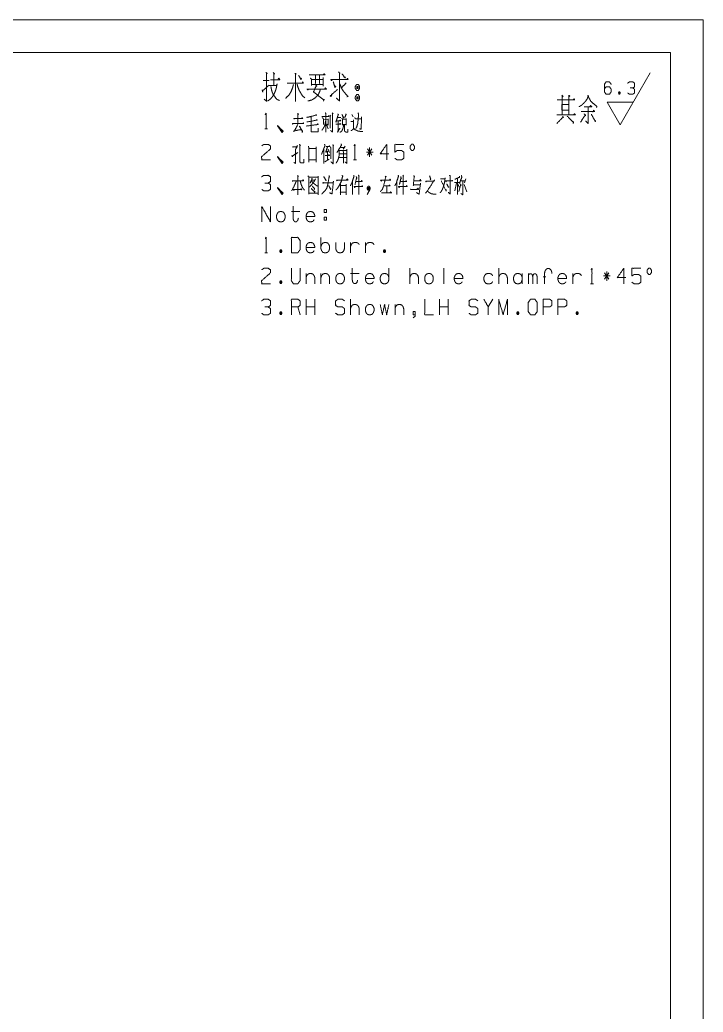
# Model space of a CAD drawing. Header units: millimetres. Extents: x 0 to 420, y 0 to 297.
# Drawn here: x 315 to 420, y 144.5 to 297 of the extents above; entities that cross this region are included whole.
import ezdxf

# ---------------------------------------------------------------- set-up
doc = ezdxf.new("R2010")
doc.units = ezdxf.units.MM
doc.layers.add('101', color=7, linetype='Continuous', true_color=0xffffff)

msp = doc.modelspace()

# ---------------------------------------------------------------- linework, layer by layer
at = {"layer": '101', "color": 133, "linetype": 'Continuous', "lineweight": 18}
for p, q in [((420, 297), (0, 297)), ((420, 0), (420, 297)), ((415, 292), (25, 292)), ((415, 5), (415, 292))]:
    msp.add_line(p, q, dxfattribs=at)
at = {"layer": '101', "color": 43, "linetype": 'Continuous', "lineweight": 18}
for p, q in [((407.25, 280.85), (411.87, 288.85)), ((407.07, 285.94), (407.2, 285.6)), ((405.23, 284.35), (409.27, 284.35)), ((407.25, 280.85), (405.23, 284.35))]:
    msp.add_line(p, q, dxfattribs=at)
at = {"layer": '101', "color": 72, "linetype": 'Continuous', "lineweight": 18}
for p, q in [((352.41, 287.68), (353.31, 287.68)), ((353.31, 286.9), (354.45, 286.9)), ((362.65, 282.35), (362.79, 282.2)), ((362.7, 282.25), (362.7, 280.37)), ((362.99, 282.7), (363.13, 282.55)), ((366.02, 282.47), (366.23, 282.07)), ((361.7, 281.65), (362.37, 281.67)), ((362.05, 281.02), (362.37, 280.25)), ((365.88, 281.4), (366.2, 281.4)), ((352.62, 280.25), (353.05, 280.25)), ((363.02, 277.81), (363.27, 277.73)), ((365.01, 277.58), (364.68, 277.11)), ((361.7, 277.08), (361.7, 274.91)), ((362.26, 276.71), (362.26, 275.43)), ((362.38, 277.13), (362.56, 276.63)), ((364.13, 276.41), (365.23, 276.41)), ((364.24, 277.38), (364.93, 277.38)), ((369.27, 276.68), (368.26, 276.68)), ((369.09, 277.16), (368.44, 276.21)), ((368.44, 277.16), (369.11, 276.21)), ((368.75, 275.96), (368.75, 277.38)), ((361.89, 275.18), (362.54, 275.61)), ((364.1, 275.86), (365.21, 275.86)), ((366.28, 275.48), (366.71, 275.48)), ((357.66, 273.07), (357.83, 272.92)), ((357.74, 272.97), (357.74, 270.1)), ((366.12, 272.12), (366.12, 270.15)), ((372.95, 272.12), (372.95, 270.15)), ((379.66, 272.57), (380.33, 272.57)), ((381.78, 272), (382.54, 272)), ((382.11, 271.95), (381.85, 270.72)), ((382.25, 272.67), (382.25, 270.15)), ((382.29, 271.77), (382.5, 271.3)), ((382.77, 271.72), (382.45, 270.6)), ((382.68, 272.27), (383.46, 272.27)), ((382.7, 271.77), (382.84, 271.55)), ((383.28, 271.67), (383.69, 270.57)), ((383.53, 272.57), (383.35, 271.95)), ((356.72, 267.53), (358.04, 267.53)), ((361.77, 266.68), (362.1, 266.68)), ((361.77, 266.68), (361.77, 266.21)), ((361.27, 261.82), (361.27, 263.57)), ((365.82, 261.2), (365.82, 262.77)), ((368.1, 261.2), (368.1, 262.77)), ((352.62, 261.2), (353.05, 261.2)), ((355.03, 261.65), (355.18, 261.22)), ((370.96, 261.65), (371.12, 261.22)), ((358.99, 258.01), (358.99, 256.43)), ((361.27, 258.01), (361.27, 256.43)), ((365.82, 258.01), (367.15, 258.01)), ((374.93, 256.43), (374.93, 258.81)), ((380.15, 258.83), (380.15, 256.43)), ((388.59, 256.43), (388.59, 258.81)), ((392.19, 256.43), (392.19, 258.01)), ((393.14, 256.43), (393.14, 258.01)), ((399.97, 256.43), (399.97, 258.01)), ((405.51, 258.11), (404.86, 257.16)), ((404.86, 258.11), (405.53, 257.16)), ((405.18, 256.91), (405.18, 258.33)), ((355.03, 256.88), (355.18, 256.46)), ((395.84, 257.48), (395.42, 257.48)), ((402.71, 256.43), (403.13, 256.43)), ((405.69, 257.63), (404.68, 257.63)), ((358.99, 251.67), (358.99, 254.05)), ((360.34, 251.67), (360.34, 254.05)), ((365.82, 251.67), (365.82, 254.05)), ((372.65, 253.25), (372.65, 251.67)), ((379.48, 251.67), (379.48, 254.05)), ((380.83, 251.67), (380.83, 254.05)), ((387.66, 254.05), (386.98, 252.87)), ((355.03, 252.12), (355.18, 251.7)), ((358.06, 251.67), (357.73, 252.87)), ((360.34, 252.87), (358.99, 252.87)), ((380.83, 252.87), (379.48, 252.87)), ((391.45, 252.12), (391.61, 251.7)), ((400.55, 252.12), (400.71, 251.7))]:
    msp.add_line(p, q, dxfattribs=at)
for points, knots in [([(352.81, 288.92), (353.02, 288.7), (352.92, 288.85), (352.92, 284.5), (352.55, 284.8)], [0, 0, 0.058123, 0.092657, 0.910297, 1, 1]), ([(353.92, 288.92), (354.16, 288.7), (354.03, 288.77), (354.03, 286.93)], [0, 0, 0.1415, 0.207222, 1, 1]), ([(357.23, 288.77), (357.47, 288.66), (357.37, 288.7), (357.37, 284.46), (357.37, 287.27), (356.09, 287.27), (358.58, 287.27), (358.45, 287.46), (358.4, 287.27)], [0, 0, 0.022712, 0.032395, 0.397208, 0.639341, 0.748901, 0.963456, 0.983224, 1, 1]), ([(357.84, 288.47), (358.21, 287.83), (358.29, 287.98), (358.11, 288.06)], [0, 0, 0.666004, 0.819293, 1, 1]), ([(359.48, 288.55), (361.89, 288.55), (361.76, 288.73), (361.6, 288.55)], [0, 0, 0.835357, 0.914861, 1, 1]), ([(359.61, 288.06), (359.83, 287.87), (359.83, 286.9), (359.83, 287.08), (361.6, 287.08), (361.6, 286.82), (361.6, 288.13), (361.6, 287.83), (359.75, 287.83), (360.41, 287.83), (360.41, 288.51), (360.41, 287.08), (361.07, 287.08), (361.07, 288.47)], [0, 0, 0.024058, 0.106925, 0.122861, 0.273835, 0.296145, 0.407695, 0.433194, 0.590928, 0.647262, 0.70463, 0.825742, 0.882076, 1, 1]), ([(363.98, 289), (364.19, 288.73), (364.12, 288.88), (364.12, 284.53), (363.61, 284.98)], [0, 0, 0.060999, 0.091684, 0.877914, 1, 1]), ([(364.51, 288.7), (364.99, 288.06), (365.02, 288.17), (364.8, 288.21)], [0, 0, 0.706417, 0.808952, 1, 1]), ([(352.25, 286.22), (352.33, 285.88), (352.28, 286.07), (353.31, 286.97)], [0, 0, 0.181317, 0.283209, 1, 1]), ([(354.53, 287.16), (354.43, 286.63), (354.32, 286.22), (354.19, 285.88), (354.03, 285.51), (353.77, 285.13), (353.5, 284.83), (353.08, 284.53)], [0, 0, 0.172181, 0.309103, 0.425675, 0.556624, 0.704265, 0.83297, 1, 1]), ([(353.53, 287.8), (354.93, 287.8), (354.8, 288.06), (354.67, 287.83)], [0, 0, 0.71678, 0.866792, 1, 1]), ([(353.58, 286.75), (353.63, 286.48), (353.69, 286.18), (353.79, 285.85), (353.95, 285.51), (354.45, 284.8), (354.88, 284.61)], [0, 0, 0.101605, 0.217186, 0.351415, 0.492965, 0.824034, 1, 1]), ([(357.05, 287.08), (356.91, 286.56), (356.68, 285.96), (356.41, 285.51), (355.83, 284.95)], [0, 0, 0.214892, 0.47114, 0.678415, 1, 1]), ([(357.6, 287.12), (357.71, 286.71), (357.92, 286.18), (358.19, 285.7), (358.48, 285.25), (358.8, 285.02)], [0, 0, 0.172226, 0.401183, 0.625583, 0.842426, 1, 1]), ([(360.46, 286.97), (360.65, 286.82), (360.57, 286.9), (360.12, 285.92), (361.71, 284.68), (361.76, 284.8), (361.65, 284.5)], [0, 0, 0.061498, 0.089673, 0.366508, 0.885941, 0.917994, 1, 1]), ([(363, 287.8), (362.87, 287.65), (362.79, 287.83), (365.44, 287.83), (365.36, 288.02), (365.26, 287.83)], [0, 0, 0.057624, 0.116249, 0.879372, 0.937997, 1, 1]), ([(363.16, 287.46), (363.43, 286.6), (363.56, 286.71), (363.37, 286.9)], [0, 0, 0.673388, 0.803122, 1, 1]), ([(365.15, 287.31), (364.43, 286.56), (364.17, 287.12), (364.43, 286.48), (364.67, 286.11), (364.94, 285.77), (365.39, 285.25), (365.44, 285.25), (365.26, 285.17)], [0, 0, 0.248762, 0.397965, 0.56362, 0.670266, 0.773238, 0.939259, 0.951976, 1, 1]), ([(367, 287.08), (366.76, 287.08), (366.55, 286.78), (366.55, 286.45), (366.76, 286.15), (367, 286.15), (367.21, 286.45), (367.21, 286.78), (367, 287.08)], [0, 0, 0.091014, 0.231141, 0.359873, 0.5, 0.591014, 0.731141, 0.859873, 1, 1]), ([(367, 286.45), (367, 286.78), (366.76, 286.78)], [0, 0, 0.585821, 1, 1]), ([(366.76, 286.45), (367, 286.45), (366.76, 286.78), (366.76, 286.45)], [0, 0, 0.24116, 0.6589, 1, 1]), ([(359.4, 286.37), (359.27, 286.22), (359.14, 286.37), (362.11, 286.37), (361.95, 286.56), (361.81, 286.3)], [0, 0, 0.051198, 0.102403, 0.861895, 0.924783, 1, 1]), ([(361.15, 286.26), (361.07, 285.96), (360.83, 285.47), (360.33, 284.98), (359.85, 284.68), (359.27, 284.53)], [0, 0, 0.114099, 0.313647, 0.571363, 0.7786, 1, 1]), ([(362.95, 285.55), (362.82, 285.21), (362.68, 285.32), (363.82, 286.3)], [0, 0, 0.178045, 0.263426, 1, 1]), ([(367.21, 285.17), (367, 285.51), (366.76, 285.51), (366.55, 285.17), (366.55, 284.87), (366.76, 284.53), (367, 284.53), (367.21, 284.87), (367.21, 285.17)], [0, 0, 0.149199, 0.238514, 0.387714, 0.5, 0.649199, 0.738514, 0.887714, 1, 1]), ([(398.29, 285.41), (398.48, 285.26), (398.32, 285.11), (398.32, 285.41), (398.32, 282.41), (398.32, 284.7), (397.55, 284.7), (400.28, 284.7), (399.35, 284.7), (399.35, 285.37), (399.35, 282.41), (399.35, 283.99), (398.29, 283.99), (398.29, 283.12), (399.35, 283.12), (399.35, 282.41), (397.5, 282.41), (400.36, 282.41), (400.23, 282.6), (400.09, 282.41)], [0, 0, 0.009716, 0.018617, 0.030832, 0.152985, 0.246127, 0.277434, 0.388625, 0.426408, 0.453893, 0.574519, 0.63865, 0.681832, 0.716951, 0.760133, 0.789145, 0.864712, 0.9813, 0.99065, 1, 1]), ([(399.38, 285.19), (399.51, 285.3), (399.35, 285.41)], [0, 0, 0.471592, 1, 1]), ([(402.26, 285.41), (402.42, 285.26), (402.34, 285.3), (402.18, 284.85), (401.92, 284.47), (401.6, 284.14), (401.31, 283.87), (400.94, 283.65)], [0, 0, 0.086309, 0.121023, 0.309424, 0.490708, 0.673797, 0.828673, 1, 1]), ([(367, 285.17), (366.76, 285.17), (367, 284.87), (367, 285.17)], [0, 0, 0.258827, 0.674606, 1, 1]), ([(366.76, 285.17), (366.76, 284.87), (367, 284.87)], [0, 0, 0.556971, 1, 1]), ([(400.04, 284.7), (400.17, 284.89), (400.25, 284.7)], [0, 0, 0.529935, 1, 1]), ([(401.71, 283.65), (402.9, 283.65), (402.71, 283.84), (402.58, 283.65)], [0, 0, 0.70741, 0.863852, 1, 1]), ([(402.32, 285.19), (402.53, 284.89), (402.71, 284.51), (403.09, 284.17), (403.54, 283.8), (403.67, 283.69), (403.7, 283.69), (403.59, 283.54)], [0, 0, 0.162714, 0.348027, 0.570228, 0.829897, 0.90691, 0.918647, 1, 1]), ([(352.7, 282.42), (352.84, 282.62), (352.84, 280.25)], [0, 0, 0.093484, 1, 1]), ([(357.71, 282.65), (357.83, 282.47), (357.74, 282.55), (357.74, 281.07), (356.88, 281.07), (358.63, 281.07), (358.54, 281.17), (358.43, 281.05)], [0, 0, 0.045422, 0.069988, 0.382592, 0.566139, 0.936981, 0.965261, 1, 1]), ([(360.5, 282.47), (360.59, 282.3), (360.53, 282.35), (359.1, 282), (359.75, 282.15), (359.75, 279.95), (359.79, 279.8), (359.88, 279.77), (360.83, 279.77), (360.83, 280.35)], [0, 0, 0.030685, 0.04209, 0.27277, 0.377786, 0.722123, 0.746241, 0.760619, 0.910004, 1, 1]), ([(361.57, 282.12), (361.52, 282), (361.43, 282.15), (362.51, 282.15), (362.44, 282.3), (362.38, 282.15)], [0, 0, 0.079268, 0.18091, 0.81033, 0.907127, 1, 1]), ([(361.94, 282.72), (362.01, 282.6), (362.01, 279.75)], [0, 0, 0.047969, 1, 1]), ([(363.06, 282.6), (363.06, 279.75), (362.74, 280)], [0, 0, 0.875677, 1, 1]), ([(363.85, 282.55), (363.99, 282.37), (363.92, 282.45), (363.55, 281.25), (363.8, 282), (364.33, 282)], [0, 0, 0.077467, 0.112954, 0.545466, 0.817405, 1, 1]), ([(364.5, 282.47), (364.73, 281.9), (364.79, 281.97), (364.64, 282.15)], [0, 0, 0.661495, 0.759638, 1, 1]), ([(365.09, 282.57), (365.17, 282.42), (365.14, 282.5), (364.93, 281.97)], [0, 0, 0.211476, 0.312185, 1, 1]), ([(366.92, 282.72), (367.06, 282.57), (367.03, 282.22), (366.99, 281.75), (366.92, 281.07), (366.78, 280.57), (366.62, 280.3)], [0, 0, 0.080831, 0.21877, 0.40554, 0.671679, 0.87543, 1, 1]), ([(398.42, 282.19), (398.53, 282), (398.5, 282.07), (397.5, 281.06)], [0, 0, 0.124997, 0.171162, 1, 1]), ([(399.11, 282.19), (400.09, 281.21), (400.09, 281.4), (400.04, 281.06)], [0, 0, 0.723279, 0.821335, 1, 1]), ([(401.71, 282.56), (401.95, 282.3), (401.89, 282.41), (401.15, 281.25)], [0, 0, 0.190875, 0.257788, 1, 1]), ([(401.23, 282.9), (403.32, 282.9), (403.19, 283.12), (403.06, 282.82)], [0, 0, 0.780465, 0.877778, 1, 1]), ([(402.32, 283.65), (402.32, 281.06), (401.95, 281.47)], [0, 0, 0.823407, 1, 1]), ([(402.82, 282.49), (403.43, 281.4), (403.46, 281.55), (403.4, 281.32)], [0, 0, 0.764782, 0.858208, 1, 1]), ([(354.71, 280.52), (355.31, 279.9), (355.17, 279.9), (354.57, 280.75), (355.31, 279.67), (355.47, 279.9), (354.57, 280.75)], [0, 0, 0.178022, 0.207052, 0.420793, 0.68903, 0.745607, 1, 1]), ([(357, 281.05), (356.93, 280.97), (356.88, 281.07)], [0, 0, 0.476598, 1, 1]), ([(357.71, 280.92), (357.16, 279.9), (357, 279.9), (358.26, 280.15), (357.97, 280.67), (358.42, 279.85), (358.43, 280), (358.4, 279.67)], [0, 0, 0.252056, 0.286556, 0.564054, 0.693377, 0.896343, 0.929101, 1, 1]), ([(357.23, 281.85), (357.14, 281.75), (357.09, 281.85), (358.47, 281.85), (358.38, 281.97), (358.31, 281.85)], [0, 0, 0.069432, 0.128318, 0.84562, 0.925278, 1, 1]), ([(359.01, 280.67), (360.85, 280.92), (360.78, 281.05), (360.67, 280.92)], [0, 0, 0.857805, 0.924206, 1, 1]), ([(359.12, 281.3), (360.69, 281.6), (360.59, 281.67), (360.46, 281.55)], [0, 0, 0.839678, 0.907796, 1, 1]), ([(361.98, 281.42), (361.91, 281.05), (361.87, 280.82), (361.8, 280.62), (361.62, 280.32), (361.54, 280.2), (361.4, 280.02)], [0, 0, 0.246555, 0.393708, 0.530766, 0.755736, 0.854645, 1, 1]), ([(361.57, 281.87), (361.68, 281.72), (361.68, 280.9)], [0, 0, 0.182116, 1, 1]), ([(362.37, 281.8), (362.37, 280.82), (362.21, 280.97)], [0, 0, 0.81682, 1, 1]), ([(363.58, 280.97), (364.33, 280.97), (364.22, 281.07), (364.13, 280.95)], [0, 0, 0.712987, 0.852992, 1, 1]), ([(363.67, 281.5), (364.31, 281.5), (364.22, 281.62), (364.15, 281.5)], [0, 0, 0.681995, 0.846082, 1, 1]), ([(363.9, 281.47), (363.9, 279.95), (363.81, 279.72), (364.17, 280.35)], [0, 0, 0.613738, 0.711025, 1, 1]), ([(364.71, 280.85), (364.71, 280.57), (364.64, 280.3), (364.54, 280.02), (364.41, 279.85), (364.18, 279.72)], [0, 0, 0.206833, 0.420383, 0.64206, 0.803268, 1, 1]), ([(364.47, 281.9), (364.56, 281.75), (364.56, 280.8), (364.56, 280.92), (365.14, 280.92), (365.14, 280.8), (365.14, 281.85), (365.14, 281.72), (364.54, 281.72)], [0, 0, 0.046632, 0.301097, 0.334578, 0.490815, 0.524296, 0.805543, 0.839024, 1, 1]), ([(364.91, 280.85), (364.91, 279.9), (364.98, 279.8), (365.12, 279.75), (365.39, 279.75), (365.39, 280.22)], [0, 0, 0.484069, 0.546464, 0.622879, 0.757971, 1, 1]), ([(366.27, 281.62), (366.27, 280.37), (366.25, 280.22), (366.11, 280.1), (365.91, 279.95)], [0, 0, 0.681074, 0.763374, 0.866199, 1, 1]), ([(366.46, 281.97), (366.57, 281.8), (367.49, 281.8)], [0, 0, 0.182104, 1, 1]), ([(367.5, 282.07), (367.45, 280.2), (367.19, 280.25)], [0, 0, 0.874253, 1, 1]), ([(366.32, 280.35), (366.44, 280.15), (366.62, 280.07), (366.81, 279.97), (366.99, 279.9), (367.19, 279.87), (367.43, 279.85), (367.68, 279.85)], [0, 0, 0.153693, 0.2792, 0.422102, 0.54759, 0.675713, 0.838282, 1, 1]), ([(352.17, 277.63), (352.48, 277.86), (353.17, 277.86), (353.51, 277.63), (353.51, 277.16), (352.15, 275.96), (352.17, 275.48), (353.51, 275.48)], [0, 0, 0.069694, 0.192979, 0.265274, 0.350225, 0.674742, 0.759752, 1, 1]), ([(357.67, 277.71), (357.34, 277.01), (357.34, 274.96), (357.09, 275.08)], [0, 0, 0.250155, 0.910671, 1, 1]), ([(357.96, 277.88), (358.13, 277.68), (358.04, 277.73), (358.04, 275.21), (358.06, 275.08), (358.22, 275.01), (358.63, 275.01), (358.63, 275.58)], [0, 0, 0.063898, 0.088201, 0.692694, 0.722921, 0.765025, 0.862344, 1, 1]), ([(359.35, 277.58), (359.42, 277.26), (359.42, 275.13), (359.42, 275.46), (360.51, 275.46), (360.51, 275.13), (360.51, 277.48), (360.51, 277.23), (359.44, 277.23)], [0, 0, 0.042197, 0.311813, 0.353049, 0.492084, 0.53332, 0.831483, 0.863204, 1, 1]), ([(361.36, 276.31), (361.91, 277.73), (361.82, 277.88), (361.8, 277.91)], [0, 0, 0.88177, 0.982329, 1, 1]), ([(362.03, 277.53), (362.63, 277.53), (362.56, 277.66), (362.47, 277.53)], [0, 0, 0.669446, 0.829439, 1, 1]), ([(363.14, 277.73), (363.14, 274.88), (362.81, 275.18)], [0, 0, 0.863551, 1, 1]), ([(364.38, 277.93), (364.43, 277.73), (363.72, 276.61)], [0, 0, 0.134747, 1, 1]), ([(366.35, 277.66), (366.5, 277.86), (366.5, 275.48)], [0, 0, 0.093484, 1, 1]), ([(371.72, 276.43), (370.38, 276.43), (371.38, 277.86), (371.38, 275.48)], [0, 0, 0.24587, 0.565296, 1, 1]), ([(372.64, 275.71), (372.97, 275.48), (373.66, 275.48), (374, 275.71), (374, 276.66), (373.66, 276.91), (372.97, 276.91), (372.64, 276.68), (372.64, 277.86), (374, 277.86)], [0, 0, 0.062227, 0.168344, 0.230571, 0.376817, 0.441265, 0.547381, 0.609608, 0.790491, 1, 1]), ([(375.2, 276.91), (375.43, 276.91), (375.64, 277.23), (375.64, 277.56), (375.43, 277.88), (375.2, 277.88), (374.97, 277.56), (374.97, 277.23), (375.2, 276.91)], [0, 0, 0.085679, 0.230395, 0.351584, 0.4963, 0.581979, 0.730395, 0.851584, 1, 1]), ([(356.77, 276.13), (356.91, 275.93), (356.84, 276.03), (357.71, 276.61)], [0, 0, 0.174079, 0.261125, 1, 1]), ([(357.02, 277.53), (356.98, 277.43), (356.9, 277.48), (357.64, 277.48)], [0, 0, 0.111643, 0.218513, 1, 1]), ([(361.94, 276.13), (362.61, 276.13), (362.51, 276.28), (362.44, 276.13)], [0, 0, 0.657711, 0.837607, 1, 1]), ([(362.28, 277.48), (362.01, 276.66), (362.47, 276.86)], [0, 0, 0.633571, 1, 1]), ([(362.7, 277.43), (362.81, 277.33), (362.81, 275.66)], [0, 0, 0.080053, 1, 1]), ([(363.95, 277.08), (364.08, 276.91), (364.08, 276.41), (364.06, 276.18), (364.04, 276.03), (363.99, 275.81), (363.92, 275.58), (363.83, 275.36), (363.74, 275.21), (363.6, 274.98)], [0, 0, 0.095696, 0.318949, 0.41972, 0.487154, 0.59038, 0.695685, 0.803615, 0.881348, 1, 1]), ([(364.1, 276.91), (365.26, 276.91), (365.26, 277.11), (365.26, 274.91), (364.98, 275.18)], [0, 0, 0.294503, 0.344998, 0.900418, 1, 1]), ([(364.63, 276.88), (364.71, 276.91), (364.71, 274.98)], [0, 0, 0.045543, 1, 1]), ([(354.71, 275.76), (355.31, 275.13), (355.17, 275.13), (354.57, 275.98), (355.31, 274.91), (355.47, 275.13), (354.57, 275.98)], [0, 0, 0.178022, 0.207052, 0.420793, 0.68903, 0.745607, 1, 1]), ([(353.17, 271.92), (353.51, 272.15), (353.51, 272.87), (353.17, 273.1), (352.48, 273.1), (352.15, 272.87)], [0, 0, 0.153871, 0.429848, 0.583719, 0.846116, 1, 1]), ([(359.26, 273.02), (359.4, 272.9), (359.4, 270.2), (359.4, 270.37), (360.85, 270.37), (360.85, 270.12), (360.85, 272.97), (360.85, 272.8), (359.4, 272.8)], [0, 0, 0.02043, 0.312721, 0.331666, 0.488565, 0.515628, 0.824156, 0.843101, 1, 1]), ([(362.46, 273.02), (362.65, 272.95), (362.54, 272.97), (362.38, 272), (362.28, 271.52), (362.19, 271.2), (361.96, 270.8), (361.64, 270.5), (361.4, 270.22)], [0, 0, 0.06133, 0.093399, 0.384193, 0.527458, 0.626601, 0.762388, 0.8911, 1, 1]), ([(364.47, 273.07), (364.66, 272.97), (364.59, 272.97), (364.43, 272.25), (364.04, 271.45), (363.81, 271.1), (363.57, 270.85)], [0, 0, 0.081232, 0.107497, 0.383269, 0.713748, 0.869308, 1, 1]), ([(366.32, 273.15), (366.35, 272.97), (366.11, 272.2), (366.02, 271.9), (365.91, 271.72), (365.79, 271.5)], [0, 0, 0.101081, 0.561699, 0.738767, 0.854618, 1, 1]), ([(367.01, 273.15), (367.15, 272.97), (367.08, 273.05), (367.08, 270.15)], [0, 0, 0.069694, 0.101621, 1, 1]), ([(373.15, 273.15), (373.18, 272.97), (372.94, 272.2), (372.85, 271.9), (372.74, 271.72), (372.62, 271.5)], [0, 0, 0.101085, 0.561701, 0.738768, 0.854618, 1, 1]), ([(373.84, 273.15), (373.98, 272.97), (373.91, 273.05), (373.91, 270.15)], [0, 0, 0.069694, 0.101621, 1, 1]), ([(375.51, 273.05), (375.67, 272.92), (375.6, 272.95), (375.46, 271.52), (375.48, 271.65), (376.54, 271.65), (376.56, 271.9), (376.36, 270.2), (375.94, 270.45)], [0, 0, 0.037814, 0.051837, 0.319492, 0.343088, 0.541302, 0.588148, 0.907967, 1, 1]), ([(377.97, 273.02), (378.13, 272.5), (378.14, 272.55), (378.07, 272.42)], [0, 0, 0.736157, 0.807291, 1, 1]), ([(381, 273.12), (381.14, 273.02), (381.14, 270.22), (380.84, 270.47)], [0, 0, 0.05148, 0.883811, 1, 1]), ([(382.84, 273.07), (382.93, 272.82), (382.54, 271.87)], [0, 0, 0.205287, 1, 1]), ([(352.17, 270.95), (352.48, 270.72), (353.17, 270.72), (353.51, 270.95), (353.51, 271.67), (353.17, 271.92), (352.66, 271.92)], [0, 0, 0.124124, 0.343691, 0.472446, 0.703377, 0.836727, 1, 1]), ([(357.5, 272.25), (357.39, 272.02), (357.3, 271.8), (357.21, 271.6), (357.09, 271.32), (356.98, 271.15), (356.9, 270.92), (356.75, 270.77)], [0, 0, 0.149553, 0.294899, 0.426375, 0.607687, 0.730715, 0.876051, 1, 1]), ([(356.91, 272.15), (356.88, 272.27), (358.59, 272.27), (358.54, 272.45), (358.43, 272.27)], [0, 0, 0.058201, 0.826377, 0.908312, 1, 1]), ([(358.04, 272.27), (358.13, 272.07), (358.19, 271.8), (358.29, 271.55), (358.4, 271.27), (358.56, 271.05), (358.73, 270.82)], [0, 0, 0.134403, 0.306573, 0.473518, 0.654694, 0.8241, 1, 1]), ([(359.86, 272.35), (360.32, 272.35), (360.44, 272.57), (360.25, 272.2), (360, 271.87), (359.79, 271.6), (359.51, 271.32)], [0, 0, 0.200765, 0.312945, 0.497485, 0.675935, 0.827664, 1, 1]), ([(359.86, 272.67), (359.98, 272.55), (359.93, 272.6), (359.6, 271.9)], [0, 0, 0.171578, 0.242683, 1, 1]), ([(359.83, 272.22), (360.04, 271.95), (360.34, 271.72), (360.59, 271.52), (360.82, 271.42)], [0, 0, 0.268931, 0.559597, 0.805957, 1, 1]), ([(361.7, 272), (361.61, 271.87), (361.52, 271.97), (363.14, 271.97), (363.2, 272.2), (362.97, 270.25), (362.56, 270.42)], [0, 0, 0.033645, 0.062979, 0.420376, 0.471181, 0.902728, 1, 1]), ([(361.7, 272.92), (362.05, 272.32), (362.07, 272.42), (362.03, 272.25)], [0, 0, 0.713168, 0.81717, 1, 1]), ([(362.46, 271.52), (362.77, 270.97), (362.79, 271.07), (362.7, 270.92)], [0, 0, 0.697416, 0.80889, 1, 1]), ([(363.83, 272.37), (363.76, 272.25), (363.65, 272.37), (365.42, 272.37), (365.3, 272.57), (365.17, 272.37)], [0, 0, 0.056424, 0.120821, 0.815213, 0.907611, 1, 1]), ([(364.25, 271.72), (364.25, 270.12), (364.25, 270.5), (365.12, 270.5), (365.12, 270.12), (365.12, 271.72), (365.12, 271.52), (364.22, 271.52)], [0, 0, 0.270384, 0.333756, 0.48011, 0.543482, 0.813866, 0.847666, 1, 1]), ([(366.5, 271.37), (366.46, 271.2), (366.37, 271.37), (367.7, 271.37), (367.61, 271.52), (367.57, 271.4)], [0, 0, 0.089077, 0.186896, 0.848318, 0.935189, 1, 1]), ([(366.69, 272.9), (366.81, 272.62), (366.74, 272.72), (366.5, 271.67)], [0, 0, 0.200663, 0.282157, 1, 1]), ([(366.62, 272.15), (367.61, 272.15), (367.54, 272.32), (367.45, 272.15)], [0, 0, 0.720068, 0.857373, 1, 1]), ([(371.14, 272.97), (371.3, 272.85), (371.24, 272.95), (370.89, 271.4), (370.68, 270.9), (370.39, 270.6)], [0, 0, 0.07072, 0.110291, 0.666023, 0.855876, 1, 1]), ([(370.62, 272.35), (370.54, 272.22), (370.43, 272.35), (372, 272.35), (371.88, 272.5), (371.79, 272.35)], [0, 0, 0.067769, 0.140354, 0.836831, 0.922913, 1, 1]), ([(371.01, 271.5), (371.88, 271.5), (371.81, 271.65), (371.7, 271.5), (371.4, 271.5), (371.4, 270.42), (370.55, 270.42), (372.13, 270.42), (371.97, 270.55), (371.88, 270.42)], [0, 0, 0.161345, 0.192237, 0.226456, 0.28243, 0.482695, 0.640744, 0.933791, 0.971482, 1, 1]), ([(373.33, 271.37), (373.29, 271.2), (373.2, 271.37), (374.53, 271.37), (374.44, 271.52), (374.4, 271.4)], [0, 0, 0.089077, 0.186896, 0.848318, 0.935189, 1, 1]), ([(373.52, 272.9), (373.64, 272.62), (373.57, 272.72), (373.33, 271.67)], [0, 0, 0.200661, 0.28217, 1, 1]), ([(373.45, 272.15), (374.44, 272.15), (374.37, 272.32), (374.28, 272.15)], [0, 0, 0.720068, 0.857373, 1, 1]), ([(375.57, 272.27), (376.64, 272.27), (376.54, 272.45), (376.47, 272.32)], [0, 0, 0.755856, 0.899316, 1, 1]), ([(377.51, 272.22), (377.42, 272.1), (377.38, 272.22), (378.66, 272.22), (378.73, 272.42), (377.61, 270.7), (377.33, 270.35), (377.63, 270.7), (377.88, 270.47), (378.23, 270.27), (378.64, 270.2), (378.97, 270.22)], [0, 0, 0.024603, 0.04548, 0.249982, 0.284068, 0.614005, 0.686314, 0.760439, 0.814186, 0.879453, 0.94588, 1, 1]), ([(380.35, 272.72), (380.23, 271.85), (380.19, 271.72), (380.12, 271.52), (380.07, 271.3), (379.98, 271.1), (379.91, 270.9), (379.82, 270.77), (379.73, 270.6), (379.59, 270.42)], [0, 0, 0.358965, 0.411729, 0.497898, 0.591798, 0.680621, 0.766783, 0.828967, 0.908604, 1, 1]), ([(379.77, 272.27), (380.49, 270.67), (380.51, 270.9)], [0, 0, 0.886138, 1, 1]), ([(380.56, 272.22), (380.47, 272.1), (380.44, 272.25), (381.52, 272.25), (381.43, 272.35), (381.36, 272.22)], [0, 0, 0.092096, 0.184799, 0.833343, 0.913609, 1, 1]), ([(380.6, 271.8), (380.86, 271.25), (380.91, 271.32)], [0, 0, 0.869232, 1, 1]), ([(382.54, 272.95), (382.54, 272.8), (381.85, 272.5)], [0, 0, 0.166345, 1, 1]), ([(383.05, 272.27), (383.05, 270.12), (382.77, 270.32)], [0, 0, 0.861258, 1, 1]), ([(354.71, 271), (355.31, 270.37), (355.17, 270.37), (354.57, 271.22), (355.31, 270.15), (355.47, 270.37), (354.57, 271.22)], [0, 0, 0.178022, 0.207052, 0.420793, 0.68903, 0.745607, 1, 1]), ([(357.14, 270.77), (357.07, 270.9), (358.34, 270.9), (358.24, 271.05), (358.15, 270.92)], [0, 0, 0.081918, 0.807885, 0.91267, 1, 1]), ([(359.77, 271.1), (360.32, 270.55), (360.36, 270.62), (360.27, 270.47)], [0, 0, 0.751298, 0.831528, 1, 1]), ([(359.93, 271.45), (360.29, 271.05), (360.32, 271.1), (360.25, 270.95)], [0, 0, 0.701603, 0.782081, 1, 1]), ([(368.67, 270.8), (368.52, 270.8), (368.37, 271), (368.37, 271.22), (368.52, 271.42), (368.67, 271.42), (368.83, 271.22), (368.83, 271), (368.37, 270.15)], [0, 0, 0.057341, 0.160987, 0.252238, 0.355877, 0.413218, 0.516857, 0.608109, 1, 1]), ([(368.67, 271), (368.67, 271.22), (368.52, 271.22)], [0, 0, 0.614104, 1, 1]), ([(368.52, 271), (368.67, 271), (368.52, 271.22), (368.52, 271)], [0, 0, 0.223671, 0.644056, 1, 1]), ([(375.2, 270.95), (375.11, 270.9), (375.02, 270.95), (376.26, 270.95), (376.17, 271.15), (376.06, 270.97)], [0, 0, 0.054493, 0.108967, 0.772869, 0.890189, 1, 1]), ([(352.17, 265.96), (352.17, 268.33), (353.51, 265.96), (353.51, 268.33)], [0, 0, 0.317574, 0.682426, 1, 1]), ([(354.55, 266.26), (354.74, 266.03), (354.99, 265.96), (355.22, 265.96), (355.47, 266.03), (355.66, 266.26), (355.77, 266.58), (355.77, 266.93), (355.66, 267.23), (355.47, 267.46), (355.22, 267.53), (354.99, 267.53), (354.74, 267.46), (354.55, 267.23), (354.44, 266.93), (354.44, 266.58), (354.55, 266.26)], [0, 0, 0.063224, 0.118193, 0.167046, 0.222024, 0.285248, 0.357933, 0.432346, 0.5, 0.563224, 0.618202, 0.667055, 0.722024, 0.785248, 0.852902, 0.927315, 1, 1]), ([(357.8, 266.53), (357.71, 266.18), (357.51, 265.98), (357.27, 265.98), (357.05, 266.18), (356.98, 266.53), (356.98, 268.36)], [0, 0, 0.107405, 0.190398, 0.264016, 0.35076, 0.456999, 1, 1]), ([(360.21, 266.26), (360.02, 266.03), (359.77, 265.96), (359.54, 265.96), (359.3, 266.03), (359.1, 266.26), (358.99, 266.58), (358.99, 266.93), (359.1, 267.23), (359.3, 267.46), (359.54, 267.53), (359.77, 267.53), (360.02, 267.46), (360.21, 267.23), (360.32, 266.93), (360.32, 266.76), (358.99, 266.76)], [0, 0, 0.053948, 0.100859, 0.142544, 0.189449, 0.243396, 0.305417, 0.368912, 0.42664, 0.480587, 0.527492, 0.569177, 0.616088, 0.670036, 0.727764, 0.759511, 1, 1]), ([(361.77, 267.38), (361.77, 267.86), (362.1, 267.86), (362.1, 267.38), (361.77, 267.38)], [0, 0, 0.292903, 0.5, 0.792903, 1, 1]), ([(362.1, 266.68), (362.1, 266.21), (361.77, 266.21)], [0, 0, 0.585806, 1, 1]), ([(352.7, 263.37), (352.84, 263.57), (352.84, 261.2)], [0, 0, 0.093484, 1, 1]), ([(356.72, 261.2), (357.71, 261.2), (358.06, 261.67), (358.06, 263.1), (357.71, 263.57), (356.72, 263.57), (356.72, 261.2)], [0, 0, 0.142134, 0.22716, 0.431791, 0.516817, 0.658951, 1, 1]), ([(360.21, 261.5), (360.02, 261.27), (359.77, 261.2), (359.54, 261.2), (359.3, 261.27), (359.1, 261.5), (358.99, 261.82), (358.99, 262.17), (359.1, 262.47), (359.3, 262.7), (359.54, 262.77), (359.77, 262.77), (360.02, 262.7), (360.21, 262.47), (360.32, 262.17), (360.32, 262), (358.99, 262)], [0, 0, 0.053948, 0.100859, 0.142544, 0.189449, 0.243396, 0.305417, 0.368912, 0.42664, 0.480587, 0.527492, 0.569177, 0.616088, 0.670036, 0.727764, 0.759511, 1, 1]), ([(361.27, 261.82), (361.38, 261.5), (361.57, 261.27), (361.82, 261.2), (362.05, 261.2), (362.3, 261.27), (362.49, 261.5), (362.6, 261.82), (362.6, 262.17), (362.49, 262.47), (362.3, 262.7), (362.05, 262.77), (361.82, 262.77), (361.57, 262.7), (361.38, 262.47), (361.27, 262.17)], [0, 0, 0.078531, 0.146837, 0.206226, 0.259006, 0.318403, 0.38671, 0.465238, 0.545633, 0.618726, 0.687032, 0.746429, 0.79921, 0.858598, 0.926904, 1, 1]), ([(363.55, 262.77), (363.55, 261.82), (363.65, 261.5), (363.85, 261.27), (364.1, 261.2), (364.33, 261.2), (364.57, 261.27), (364.77, 261.5), (364.87, 261.82), (364.87, 262.77)], [0, 0, 0.242016, 0.329107, 0.404862, 0.470737, 0.529273, 0.595138, 0.670893, 0.757984, 1, 1]), ([(365.82, 262.17), (365.93, 262.47), (366.12, 262.7), (366.37, 262.77), (366.71, 262.77), (366.96, 262.7), (367.15, 262.47)], [0, 0, 0.180195, 0.348591, 0.495001, 0.685194, 0.831604, 1, 1]), ([(368.1, 262.17), (368.21, 262.47), (368.4, 262.7), (368.65, 262.77), (368.98, 262.77), (369.23, 262.7), (369.43, 262.47)], [0, 0, 0.180191, 0.348584, 0.495013, 0.685178, 0.831607, 1, 1]), ([(355.03, 261.22), (355.18, 261.22), (355.27, 261.45), (355.18, 261.65), (355.03, 261.65), (354.94, 261.45), (355.03, 261.22), (355.18, 261.65)], [0, 0, 0.093978, 0.236786, 0.365966, 0.459944, 0.589113, 0.731912, 1, 1]), ([(370.96, 261.22), (371.12, 261.22), (371.21, 261.45), (371.12, 261.65), (370.96, 261.65), (370.87, 261.45), (370.96, 261.22), (371.12, 261.65)], [0, 0, 0.093957, 0.236771, 0.365955, 0.459912, 0.589097, 0.73191, 1, 1]), ([(352.17, 258.58), (352.48, 258.81), (353.17, 258.81), (353.51, 258.58), (353.51, 258.11), (352.15, 256.91), (352.17, 256.43), (353.51, 256.43)], [0, 0, 0.069694, 0.192979, 0.265274, 0.350225, 0.674742, 0.759752, 1, 1]), ([(356.72, 258.81), (356.72, 256.91), (357.04, 256.43), (357.71, 256.43), (358.06, 256.91), (358.06, 258.81)], [0, 0, 0.337153, 0.4386, 0.55778, 0.662847, 1, 1]), ([(358.99, 257.41), (359.1, 257.71), (359.3, 257.93), (359.54, 258.01), (359.77, 258.01), (360.02, 257.93), (360.21, 257.71), (360.32, 257.41), (360.32, 256.43)], [0, 0, 0.107754, 0.208453, 0.296005, 0.373815, 0.46138, 0.562079, 0.669833, 1, 1]), ([(361.27, 257.41), (361.38, 257.71), (361.57, 257.93), (361.82, 258.01), (362.05, 258.01), (362.3, 257.93), (362.49, 257.71), (362.6, 257.41), (362.6, 256.43)], [0, 0, 0.107759, 0.208457, 0.296008, 0.373818, 0.461382, 0.562081, 0.669835, 1, 1]), ([(363.65, 256.73), (363.85, 256.51), (364.1, 256.43), (364.33, 256.43), (364.57, 256.51), (364.77, 256.73), (364.87, 257.06), (364.87, 257.41), (364.77, 257.71), (364.57, 257.93), (364.33, 258.01), (364.1, 258.01), (363.85, 257.93), (363.65, 257.71), (363.55, 257.41), (363.55, 257.06), (363.65, 256.73)], [0, 0, 0.063224, 0.118202, 0.167055, 0.222024, 0.285248, 0.357933, 0.432346, 0.5, 0.563224, 0.618193, 0.667046, 0.722024, 0.785248, 0.852902, 0.927315, 1, 1]), ([(366.9, 257.01), (366.81, 256.66), (366.62, 256.46), (366.37, 256.46), (366.16, 256.66), (366.09, 257.01), (366.09, 258.83)], [0, 0, 0.107402, 0.190395, 0.264025, 0.350761, 0.456999, 1, 1]), ([(369.32, 256.73), (369.13, 256.51), (368.88, 256.43), (368.65, 256.43), (368.4, 256.51), (368.21, 256.73), (368.1, 257.06), (368.1, 257.41), (368.21, 257.71), (368.4, 257.93), (368.65, 258.01), (368.88, 258.01), (369.13, 257.93), (369.32, 257.71), (369.43, 257.41), (369.43, 257.23), (368.1, 257.23)], [0, 0, 0.053947, 0.100851, 0.142536, 0.189447, 0.243394, 0.305414, 0.368908, 0.426635, 0.480583, 0.527494, 0.569178, 0.616082, 0.670029, 0.727759, 0.759506, 1, 1]), ([(371.7, 258.81), (371.7, 257.06), (371.6, 256.73), (371.4, 256.51), (371.15, 256.43), (370.93, 256.43), (370.68, 256.51), (370.48, 256.73), (370.38, 257.06), (370.38, 257.41), (370.48, 257.71), (370.68, 257.93), (370.93, 258.01), (371.15, 258.01), (371.4, 257.93), (371.6, 257.71), (371.7, 257.41)], [0, 0, 0.286725, 0.342737, 0.391459, 0.433826, 0.471473, 0.513833, 0.562555, 0.618568, 0.675912, 0.728047, 0.776769, 0.819129, 0.856776, 0.899143, 0.947865, 1, 1]), ([(374.93, 257.41), (375.04, 257.71), (375.23, 257.93), (375.48, 258.01), (375.71, 258.01), (375.96, 257.93), (376.15, 257.71), (376.26, 257.41), (376.26, 256.43)], [0, 0, 0.107754, 0.208453, 0.296018, 0.373828, 0.46138, 0.562079, 0.669833, 1, 1]), ([(377.31, 256.73), (377.51, 256.51), (377.75, 256.43), (377.98, 256.43), (378.23, 256.51), (378.43, 256.73), (378.53, 257.06), (378.53, 257.41), (378.43, 257.71), (378.23, 257.93), (377.98, 258.01), (377.75, 258.01), (377.51, 257.93), (377.31, 257.71), (377.21, 257.41), (377.21, 257.06), (377.31, 256.73)], [0, 0, 0.063224, 0.118193, 0.167046, 0.222024, 0.285248, 0.357933, 0.432346, 0.5, 0.563224, 0.618202, 0.667055, 0.722024, 0.785248, 0.852902, 0.927315, 1, 1]), ([(382.98, 256.73), (382.78, 256.51), (382.54, 256.43), (382.31, 256.43), (382.06, 256.51), (381.87, 256.73), (381.76, 257.06), (381.76, 257.41), (381.87, 257.71), (382.06, 257.93), (382.31, 258.01), (382.54, 258.01), (382.78, 257.93), (382.98, 257.71), (383.09, 257.41), (383.09, 257.23), (381.76, 257.23)], [0, 0, 0.053948, 0.100859, 0.142544, 0.189449, 0.243396, 0.305417, 0.368912, 0.42664, 0.480587, 0.527492, 0.569177, 0.616088, 0.670036, 0.727764, 0.759511, 1, 1]), ([(387.66, 256.73), (387.46, 256.51), (387.21, 256.43), (386.86, 256.43), (386.61, 256.51), (386.42, 256.73), (386.31, 257.06), (386.31, 257.41), (386.42, 257.71), (386.61, 257.93), (386.86, 258.01), (387.21, 258.01), (387.46, 257.93), (387.66, 257.71)], [0, 0, 0.075459, 0.141075, 0.23077, 0.296387, 0.371845, 0.458596, 0.547409, 0.628155, 0.703613, 0.76923, 0.858925, 0.924541, 1, 1]), ([(388.59, 257.41), (388.7, 257.71), (388.89, 257.93), (389.14, 258.01), (389.37, 258.01), (389.61, 257.93), (389.81, 257.71), (389.91, 257.41), (389.91, 256.43)], [0, 0, 0.107754, 0.208453, 0.296005, 0.373815, 0.46138, 0.562079, 0.669833, 1, 1]), ([(392.19, 257.41), (392.09, 257.71), (391.89, 257.93), (391.64, 258.01), (391.41, 258.01), (391.17, 257.93), (390.97, 257.71), (390.87, 257.41), (390.87, 257.06), (390.97, 256.73), (391.17, 256.51), (391.41, 256.43), (391.64, 256.43), (391.89, 256.51), (392.09, 256.73), (392.19, 257.06)], [0, 0, 0.073096, 0.141402, 0.20079, 0.253571, 0.312968, 0.381274, 0.454367, 0.534762, 0.61329, 0.681597, 0.740994, 0.793774, 0.853163, 0.921469, 1, 1]), ([(393.14, 257.53), (393.19, 257.81), (393.37, 257.98), (393.57, 257.98), (393.74, 257.81), (393.81, 257.53), (393.81, 256.43)], [0, 0, 0.118878, 0.224462, 0.306991, 0.412563, 0.533088, 1, 1]), ([(393.81, 257.53), (393.87, 257.81), (394.04, 257.98), (394.26, 257.98), (394.41, 257.81), (394.49, 257.53), (394.49, 256.43)], [0, 0, 0.118607, 0.223935, 0.313766, 0.41392, 0.534167, 1, 1]), ([(395.63, 256.43), (395.63, 258.01), (395.68, 258.36), (395.84, 258.63), (396.05, 258.78), (396.32, 258.78), (396.55, 258.63), (396.71, 258.36), (396.76, 258.01)], [0, 0, 0.423649, 0.518865, 0.604321, 0.674204, 0.745517, 0.819328, 0.904784, 1, 1]), ([(398.91, 256.73), (398.72, 256.51), (398.47, 256.43), (398.24, 256.43), (398, 256.51), (397.8, 256.73), (397.69, 257.06), (397.69, 257.41), (397.8, 257.71), (398, 257.93), (398.24, 258.01), (398.47, 258.01), (398.72, 257.93), (398.91, 257.71), (399.02, 257.41), (399.02, 257.23), (397.69, 257.23)], [0, 0, 0.053948, 0.100852, 0.142537, 0.189449, 0.243396, 0.305417, 0.368912, 0.42664, 0.480587, 0.527499, 0.569184, 0.616088, 0.670036, 0.727764, 0.759511, 1, 1]), ([(399.97, 257.41), (400.08, 257.71), (400.27, 257.93), (400.52, 258.01), (400.86, 258.01), (401.1, 257.93), (401.3, 257.71)], [0, 0, 0.180195, 0.348591, 0.495001, 0.685194, 0.831604, 1, 1]), ([(402.78, 258.61), (402.92, 258.81), (402.92, 256.43)], [0, 0, 0.093492, 1, 1]), ([(408.14, 257.38), (406.8, 257.38), (407.81, 258.81), (407.81, 256.43)], [0, 0, 0.24587, 0.565296, 1, 1]), ([(409.06, 256.66), (409.4, 256.43), (410.08, 256.43), (410.42, 256.66), (410.42, 257.61), (410.08, 257.86), (409.4, 257.86), (409.06, 257.63), (409.06, 258.81), (410.42, 258.81)], [0, 0, 0.062231, 0.168346, 0.230572, 0.376816, 0.441262, 0.547377, 0.609608, 0.790488, 1, 1]), ([(411.62, 257.86), (411.85, 257.86), (412.06, 258.18), (412.06, 258.51), (411.85, 258.83), (411.62, 258.83), (411.39, 258.51), (411.39, 258.18), (411.62, 257.86)], [0, 0, 0.08568, 0.230391, 0.351581, 0.496291, 0.581972, 0.730391, 0.851581, 1, 1]), ([(355.03, 256.46), (355.18, 256.46), (355.27, 256.68), (355.18, 256.88), (355.03, 256.88), (354.94, 256.68), (355.03, 256.46), (355.18, 256.88)], [0, 0, 0.093978, 0.236786, 0.365966, 0.459944, 0.589113, 0.731912, 1, 1]), ([(353.17, 252.87), (353.51, 253.1), (353.51, 253.82), (353.17, 254.05), (352.48, 254.05), (352.15, 253.82)], [0, 0, 0.153871, 0.429848, 0.583719, 0.846116, 1, 1]), ([(356.72, 251.67), (356.72, 254.05), (357.73, 254.05), (358.06, 253.82), (358.06, 253.1), (357.73, 252.87), (356.72, 252.87)], [0, 0, 0.40095, 0.571035, 0.639277, 0.761673, 0.829915, 1, 1]), ([(363.53, 251.9), (363.87, 251.67), (364.56, 251.67), (364.89, 251.92), (364.89, 252.62), (364.56, 252.87), (363.88, 252.87), (363.53, 253.1), (363.53, 253.82), (363.88, 254.05), (364.56, 254.05), (364.89, 253.82)], [0, 0, 0.068039, 0.184057, 0.254519, 0.372335, 0.442796, 0.555843, 0.62637, 0.748393, 0.81892, 0.931967, 1, 1]), ([(365.82, 252.65), (365.93, 252.95), (366.12, 253.17), (366.37, 253.25), (366.6, 253.25), (366.85, 253.17), (367.04, 252.95), (367.15, 252.65), (367.15, 251.67)], [0, 0, 0.107754, 0.208453, 0.296005, 0.373815, 0.46138, 0.562079, 0.669833, 1, 1]), ([(368.21, 251.97), (368.4, 251.75), (368.65, 251.67), (368.88, 251.67), (369.13, 251.75), (369.32, 251.97), (369.43, 252.3), (369.43, 252.65), (369.32, 252.95), (369.13, 253.17), (368.88, 253.25), (368.65, 253.25), (368.4, 253.17), (368.21, 252.95), (368.1, 252.65), (368.1, 252.3), (368.21, 251.97)], [0, 0, 0.063224, 0.118201, 0.167054, 0.222023, 0.285246, 0.357934, 0.432347, 0.500003, 0.563226, 0.618195, 0.667048, 0.722026, 0.785249, 0.852903, 0.927315, 1, 1]), ([(370.38, 253.25), (370.71, 251.67), (371.05, 253.25), (371.37, 251.67), (371.7, 253.25)], [0, 0, 0.250139, 0.500279, 0.749861, 1, 1]), ([(372.65, 252.65), (372.76, 252.95), (372.95, 253.17), (373.2, 253.25), (373.43, 253.25), (373.68, 253.17), (373.87, 252.95), (373.98, 252.65), (373.98, 251.67)], [0, 0, 0.107759, 0.208457, 0.296008, 0.373818, 0.461382, 0.562081, 0.669835, 1, 1]), ([(377.21, 254.05), (377.21, 251.67), (378.55, 251.67)], [0, 0, 0.638732, 1, 1]), ([(384.02, 251.9), (384.35, 251.67), (385.04, 251.67), (385.38, 251.92), (385.38, 252.62), (385.04, 252.87), (384.37, 252.87), (384.02, 253.1), (384.02, 253.82), (384.37, 254.05), (385.04, 254.05), (385.38, 253.82)], [0, 0, 0.068035, 0.184055, 0.254518, 0.372337, 0.442799, 0.555841, 0.62637, 0.748395, 0.818923, 0.931965, 1, 1]), ([(386.98, 251.67), (386.98, 252.87), (386.31, 254.05)], [0, 0, 0.469958, 1, 1]), ([(388.59, 251.67), (388.59, 254.05), (389.26, 251.67), (389.93, 254.05), (389.93, 251.67)], [0, 0, 0.245192, 0.499999, 0.754808, 1, 1]), ([(393.48, 251.67), (394.15, 251.67), (394.49, 252.15), (394.49, 253.57), (394.15, 254.05), (393.48, 254.05), (393.12, 253.57), (393.12, 252.15), (393.48, 251.67)], [0, 0, 0.102686, 0.19162, 0.409478, 0.498411, 0.601098, 0.69162, 0.909478, 1, 1]), ([(395.42, 251.67), (395.42, 254.05), (396.43, 254.05), (396.76, 253.82), (396.76, 253.1), (396.41, 252.87), (395.42, 252.87)], [0, 0, 0.401145, 0.571312, 0.639587, 0.762042, 0.832814, 1, 1]), ([(397.69, 251.67), (397.69, 254.05), (398.7, 254.05), (399.04, 253.82), (399.04, 253.1), (398.68, 252.87), (397.69, 252.87)], [0, 0, 0.401145, 0.571313, 0.639588, 0.762043, 0.83282, 1, 1]), ([(352.17, 251.9), (352.48, 251.67), (353.17, 251.67), (353.51, 251.9), (353.51, 252.62), (353.17, 252.87), (352.66, 252.87)], [0, 0, 0.124124, 0.343691, 0.472446, 0.703377, 0.836727, 1, 1]), ([(355.03, 251.7), (355.18, 251.7), (355.27, 251.92), (355.18, 252.12), (355.03, 252.12), (354.94, 251.92), (355.03, 251.7), (355.18, 252.12)], [0, 0, 0.093978, 0.236786, 0.365966, 0.459944, 0.589113, 0.731912, 1, 1]), ([(375.76, 251.67), (375.43, 251.67), (375.43, 252.15), (375.76, 252.15), (375.76, 251.45), (375.43, 251.2)], [0, 0, 0.148245, 0.357928, 0.506173, 0.815183, 1, 1]), ([(391.45, 251.7), (391.61, 251.7), (391.7, 251.92), (391.61, 252.12), (391.45, 252.12), (391.36, 251.92), (391.45, 251.7), (391.61, 252.12)], [0, 0, 0.093976, 0.236781, 0.365959, 0.459935, 0.589112, 0.731917, 1, 1]), ([(400.55, 251.7), (400.71, 251.7), (400.8, 251.92), (400.71, 252.12), (400.55, 252.12), (400.47, 251.92), (400.55, 251.7), (400.71, 252.12)], [0, 0, 0.093978, 0.236786, 0.365966, 0.459944, 0.589113, 0.731912, 1, 1])]:
    msp.add_open_spline(points, degree=1, knots=knots, dxfattribs=at)
at = {"layer": '101', "color": 43, "linetype": 'Continuous', "lineweight": 18}
for points, knots in [([(404.82, 286.33), (405.07, 286.71), (405.61, 286.71), (405.88, 286.33), (405.88, 285.96), (405.61, 285.58), (405.07, 285.58), (404.82, 285.96), (404.82, 287.08), (405.07, 287.45), (405.61, 287.45), (405.88, 287.08)], [0, 0, 0.076967, 0.169763, 0.248077, 0.312021, 0.390332, 0.483128, 0.560092, 0.751929, 0.828893, 0.921689, 1, 1]), ([(409.2, 286.53), (409.46, 286.71), (409.46, 287.28), (409.2, 287.45), (408.66, 287.45), (408.39, 287.28)], [0, 0, 0.153885, 0.429856, 0.583741, 0.846131, 1, 1]), ([(407.07, 285.6), (407.2, 285.6), (407.27, 285.78), (407.2, 285.94), (407.07, 285.94), (407, 285.78), (407.07, 285.6), (407.2, 285.94)], [0, 0, 0.093983, 0.236778, 0.365957, 0.45994, 0.58912, 0.731914, 1, 1]), ([(408.41, 285.76), (408.66, 285.58), (409.2, 285.58), (409.46, 285.76), (409.46, 286.33), (409.2, 286.53), (408.79, 286.53)], [0, 0, 0.124125, 0.343686, 0.472454, 0.703379, 0.836746, 1, 1])]:
    msp.add_open_spline(points, degree=1, knots=knots, dxfattribs=at)

doc.saveas('drawing.dxf')
